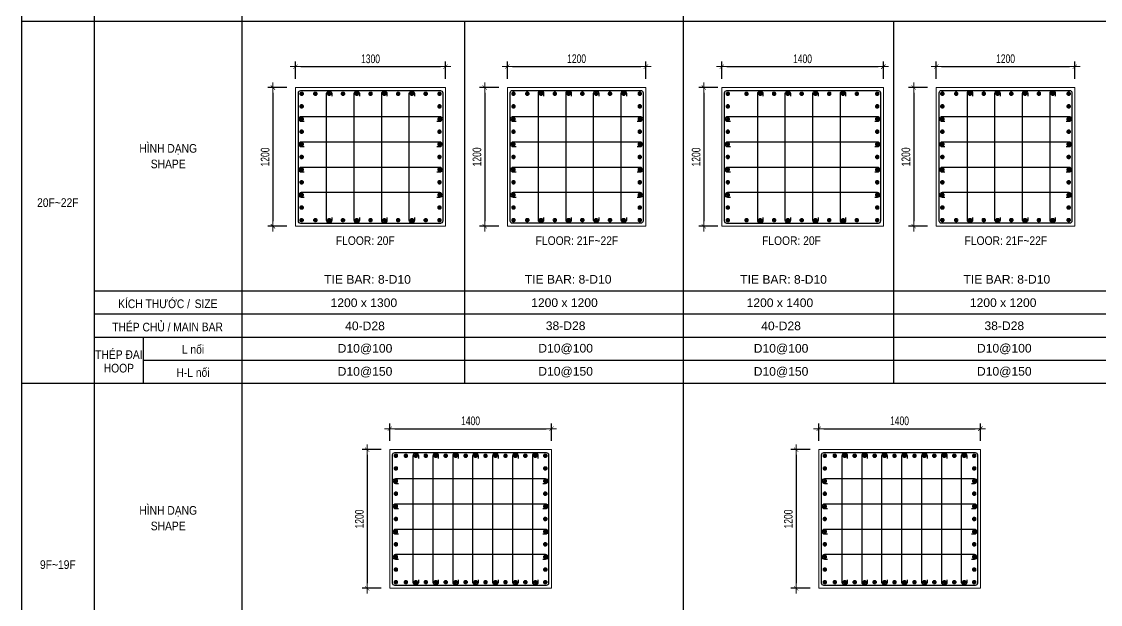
# Model space of a CAD drawing. Header units: millimetres. Extents: x 415878 to 795945, y 85573 to 378758.
# Drawn here: x 561805 to 571148, y 101239 to 106282 of the extents above; entities that cross this region are included whole.
import ezdxf
from ezdxf.enums import TextEntityAlignment as Align

# ---------------------------------------------------------------- set-up
doc = ezdxf.new("R2010")
doc.units = ezdxf.units.MM
doc.layers.get('Defpoints').update_dxf_attribs({"color": 151, "lineweight": 9})
for name, color, linetype in [('2', 2, 'Continuous'), ('A-ANNO-LEAD', 4, 'Continuous'), ('TIT1', 3, 'Continuous')]:
    doc.layers.add(name, color=color, linetype=linetype)
for name, color, linetype, lineweight in [('NDC_S_CONTINUOUS', 3, 'Continuous', 20), ('NDC_S_DIM', 1, 'Continuous', 15), ('NDC_S_REBAR', 4, 'Continuous', 35), ('NDC_S_VN TEXT', 7, 'Continuous', 20)]:
    doc.layers.add(name, color=color, linetype=linetype, lineweight=lineweight)
doc.styles.add('NDC_ARIAL', font='arial.ttf', dxfattribs={"width": 0.85})
doc.styles.add('NDC_DIM', font='', dxfattribs={"width": 0.75})
doc.styles.get('NDC_DIM').set_extended_font_data('Dotum')
doc.dimstyles.new('NDC_dim_30', dxfattribs={"dimscale": 30, "dimtxt": 2.5, "dimasz": 1.5, "dimexe": 1.5, "dimexo": 2.5, "dimgap": 1, "dimtad": 1, "dimdec": 0, "dimzin": 0, "dimdsep": 46, "dimtxsty": 'NDC_DIM', "dimblk": 'DIMMARK', "dimcen": 0.09, "dimdle": 1.2, "dimclrd": 1, "dimclre": 1, "dimclrt": 3, "dimadec": 0, "dimazin": 0, "dimtfac": 1, "dimtdec": 0, "dimtix": 1, "dimtofl": 0, "dimtmove": 0, "dimatfit": 3, "dimfxl": 8, "dimfxlon": 1, "dimtolj": 1, "dimtzin": 0, "dimarcsym": 0})

# ---------------------------------------------------------------- blocks, each defined once
blk = doc.blocks.new('DIMMARK')
at = {"layer": 'NDC_S_DIM', "color": 1}
blk.add_line((-1.5, 0), (1, 0), dxfattribs=at)
at = {"layer": 'NDC_S_DIM', "color": 2, "const_width": 0.1}
blk.add_lwpolyline([(-0.42, -0.42), (0.42, 0.42)], dxfattribs=at)
blk = doc.blocks.new('*D1016')
at = {"layer": 'Defpoints', "color": 0, "ltscale": 40, "transparency": 16777216}
for p in [(565477, 105892.2), (564177, 105710.7), (565477, 105710.7)]:
    blk.add_point(p, dxfattribs=at)
at = {"layer": 'NDC_S_DIM', "color": 1, "lineweight": -2, "ltscale": 40, "transparency": 16777216}
for p, q in [((564177, 105785.7), (564177, 105937.2)), ((564222, 105892.2), (565432, 105892.2)), ((565477, 105785.7), (565477, 105937.2))]:
    blk.add_line(p, q, dxfattribs=at)
at = {"layer": 'NDC_S_DIM', "color": 1, "lineweight": -2, "ltscale": 40, "transparency": 16777216, "xscale": 45, "yscale": 45, "zscale": 45, "rotation": 180}
blk.add_blockref('DIMMARK', (564177, 105892.2), dxfattribs=at)
at = {"layer": 'NDC_S_DIM', "color": 1, "lineweight": -2, "ltscale": 40, "transparency": 16777216, "xscale": 45, "yscale": 45, "zscale": 45}
blk.add_blockref('DIMMARK', (565477, 105892.2), dxfattribs=at)
at = {"layer": 'NDC_S_DIM', "color": 3, "ltscale": 40, "transparency": 16777216, "insert": (564827, 105959.8), "char_height": 75, "attachment_point": 5, "style": 'NDC_DIM'}
blk.add_mtext('\\A1;1300', dxfattribs=at)
blk = doc.blocks.new('*D1017')
at = {"layer": 'Defpoints', "color": 0, "ltscale": 40, "transparency": 16777216}
for p in [(564177, 105710.7), (563981.7, 104510.7), (564177, 104510.7)]:
    blk.add_point(p, dxfattribs=at)
at = {"layer": 'NDC_S_DIM', "color": 1, "lineweight": -2, "ltscale": 40, "transparency": 16777216}
for p, q in [((564102, 105710.7), (563936.7, 105710.7)), ((563981.7, 105665.7), (563981.7, 104555.7)), ((564102, 104510.7), (563936.7, 104510.7))]:
    blk.add_line(p, q, dxfattribs=at)
at = {"layer": 'NDC_S_DIM', "color": 1, "lineweight": -2, "ltscale": 40, "transparency": 16777216, "xscale": 45, "yscale": 45, "zscale": 45}
for p, rotation in [((563981.7, 105710.7), 90), ((563981.7, 104510.7), 270)]:
    blk.add_blockref('DIMMARK', p, dxfattribs=dict(at, rotation=rotation))
at = {"layer": 'NDC_S_DIM', "color": 3, "ltscale": 40, "transparency": 16777216, "insert": (563914.1, 105110.7), "char_height": 75, "attachment_point": 5, "rotation": 90, "style": 'NDC_DIM'}
blk.add_mtext('\\A1;1200', dxfattribs=at)
blk = doc.blocks.new('kata_block_THEP')
at = {"layer": 'NDC_S_REBAR', "color": 0}
for p, q in [((-0.5, 0), (0.5, 0)), ((-0.35, 0.35), (0.35, -0.35)), ((0.35, 0.35), (-0.35, -0.35)), ((0, 0.5), (0, -0.5))]:
    blk.add_line(p, q, dxfattribs=at)
at = {"layer": 'NDC_S_REBAR', "color": 0, "const_width": 0.0833}
blk.add_lwpolyline([(-0.5, 0, 1), (0.5, 0, 1), (-0.5, 0, 1)], format="xyb", dxfattribs=at)
blk = doc.blocks.new('*D1022')
at = {"layer": 'Defpoints', "color": 0, "ltscale": 40, "transparency": 16777216}
for p in [(567211.8, 105893.1), (566011.8, 105711.5), (567211.8, 105711.5)]:
    blk.add_point(p, dxfattribs=at)
at = {"layer": 'NDC_S_DIM', "color": 1, "lineweight": -2, "ltscale": 40, "transparency": 16777216}
for p, q in [((566011.8, 105786.5), (566011.8, 105938.1)), ((566056.8, 105893.1), (567166.8, 105893.1)), ((567211.8, 105786.5), (567211.8, 105938.1))]:
    blk.add_line(p, q, dxfattribs=at)
at = {"layer": 'NDC_S_DIM', "color": 1, "lineweight": -2, "ltscale": 40, "transparency": 16777216, "xscale": 45, "yscale": 45, "zscale": 45, "rotation": 180}
blk.add_blockref('DIMMARK', (566011.8, 105893.1), dxfattribs=at)
at = {"layer": 'NDC_S_DIM', "color": 1, "lineweight": -2, "ltscale": 40, "transparency": 16777216, "xscale": 45, "yscale": 45, "zscale": 45}
blk.add_blockref('DIMMARK', (567211.8, 105893.1), dxfattribs=at)
at = {"layer": 'NDC_S_DIM', "color": 3, "ltscale": 40, "transparency": 16777216, "insert": (566611.8, 105960.7), "char_height": 75, "attachment_point": 5, "style": 'NDC_DIM'}
blk.add_mtext('\\A1;1200', dxfattribs=at)
blk = doc.blocks.new('*D1023')
at = {"layer": 'Defpoints', "color": 0, "ltscale": 40, "transparency": 16777216}
for p in [(566011.8, 105711.5), (565816.5, 104511.5), (566011.8, 104511.5)]:
    blk.add_point(p, dxfattribs=at)
at = {"layer": 'NDC_S_DIM', "color": 1, "lineweight": -2, "ltscale": 40, "transparency": 16777216}
for p, q in [((565936.8, 105711.5), (565771.5, 105711.5)), ((565816.5, 105666.5), (565816.5, 104556.5)), ((565936.8, 104511.5), (565771.5, 104511.5))]:
    blk.add_line(p, q, dxfattribs=at)
at = {"layer": 'NDC_S_DIM', "color": 1, "lineweight": -2, "ltscale": 40, "transparency": 16777216, "xscale": 45, "yscale": 45, "zscale": 45}
for p, rotation in [((565816.5, 105711.5), 90), ((565816.5, 104511.5), 270)]:
    blk.add_blockref('DIMMARK', p, dxfattribs=dict(at, rotation=rotation))
at = {"layer": 'NDC_S_DIM', "color": 3, "ltscale": 40, "transparency": 16777216, "insert": (565748.9, 105111.5), "char_height": 75, "attachment_point": 5, "rotation": 90, "style": 'NDC_DIM'}
blk.add_mtext('\\A1;1200', dxfattribs=at)
blk = doc.blocks.new('*D1026')
at = {"layer": 'Defpoints', "color": 0, "ltscale": 40, "transparency": 16777216}
for p in [(566393.4, 102759.5), (564993.4, 102578), (566393.4, 102578)]:
    blk.add_point(p, dxfattribs=at)
at = {"layer": 'NDC_S_DIM', "color": 1, "lineweight": -2, "ltscale": 40, "transparency": 16777216}
for p, q in [((564993.4, 102653), (564993.4, 102804.5)), ((566393.4, 102653), (566393.4, 102804.5)), ((565038.4, 102759.5), (566348.4, 102759.5))]:
    blk.add_line(p, q, dxfattribs=at)
at = {"layer": 'NDC_S_DIM', "color": 1, "lineweight": -2, "ltscale": 40, "transparency": 16777216, "xscale": 45, "yscale": 45, "zscale": 45, "rotation": 180}
blk.add_blockref('DIMMARK', (564993.4, 102759.5), dxfattribs=at)
at = {"layer": 'NDC_S_DIM', "color": 1, "lineweight": -2, "ltscale": 40, "transparency": 16777216, "xscale": 45, "yscale": 45, "zscale": 45}
blk.add_blockref('DIMMARK', (566393.4, 102759.5), dxfattribs=at)
at = {"layer": 'NDC_S_DIM', "color": 3, "ltscale": 40, "transparency": 16777216, "insert": (565693.4, 102827.1), "char_height": 75, "attachment_point": 5, "style": 'NDC_DIM'}
blk.add_mtext('\\A1;1400', dxfattribs=at)
blk = doc.blocks.new('*D1027')
at = {"layer": 'Defpoints', "color": 0, "ltscale": 40, "transparency": 16777216}
for p in [(564993.4, 102578), (564798.1, 101378), (564993.4, 101378)]:
    blk.add_point(p, dxfattribs=at)
at = {"layer": 'NDC_S_DIM', "color": 1, "lineweight": -2, "ltscale": 40, "transparency": 16777216}
for p, q in [((564918.4, 102578), (564753.1, 102578)), ((564798.1, 102533), (564798.1, 101423)), ((564918.4, 101378), (564753.1, 101378))]:
    blk.add_line(p, q, dxfattribs=at)
at = {"layer": 'NDC_S_DIM', "color": 1, "lineweight": -2, "ltscale": 40, "transparency": 16777216, "xscale": 45, "yscale": 45, "zscale": 45}
for p, rotation in [((564798.1, 102578), 90), ((564798.1, 101378), 270)]:
    blk.add_blockref('DIMMARK', p, dxfattribs=dict(at, rotation=rotation))
at = {"layer": 'NDC_S_DIM', "color": 3, "ltscale": 40, "transparency": 16777216, "insert": (564730.5, 101978), "char_height": 75, "attachment_point": 5, "rotation": 90, "style": 'NDC_DIM'}
blk.add_mtext('\\A1;1200', dxfattribs=at)
blk = doc.blocks.new('*D1030')
at = {"layer": 'Defpoints', "color": 0, "ltscale": 40, "transparency": 16777216}
for p in [(569268.3, 105892.2), (567868.3, 105710.7), (569268.3, 105710.7)]:
    blk.add_point(p, dxfattribs=at)
at = {"layer": 'NDC_S_DIM', "color": 1, "lineweight": -2, "ltscale": 40, "transparency": 16777216}
for p, q in [((567868.3, 105785.7), (567868.3, 105937.2)), ((567913.3, 105892.2), (569223.3, 105892.2)), ((569268.3, 105785.7), (569268.3, 105937.2))]:
    blk.add_line(p, q, dxfattribs=at)
at = {"layer": 'NDC_S_DIM', "color": 1, "lineweight": -2, "ltscale": 40, "transparency": 16777216, "xscale": 45, "yscale": 45, "zscale": 45, "rotation": 180}
blk.add_blockref('DIMMARK', (567868.3, 105892.2), dxfattribs=at)
at = {"layer": 'NDC_S_DIM', "color": 1, "lineweight": -2, "ltscale": 40, "transparency": 16777216, "xscale": 45, "yscale": 45, "zscale": 45}
blk.add_blockref('DIMMARK', (569268.3, 105892.2), dxfattribs=at)
at = {"layer": 'NDC_S_DIM', "color": 3, "ltscale": 40, "transparency": 16777216, "insert": (568568.3, 105959.8), "char_height": 75, "attachment_point": 5, "style": 'NDC_DIM'}
blk.add_mtext('\\A1;1400', dxfattribs=at)
blk = doc.blocks.new('*D1031')
at = {"layer": 'Defpoints', "color": 0, "ltscale": 40, "transparency": 16777216}
for p in [(567909.8, 105710.7), (567714.4, 104510.7), (567909.8, 104510.7)]:
    blk.add_point(p, dxfattribs=at)
at = {"layer": 'NDC_S_DIM', "color": 1, "lineweight": -2, "ltscale": 40, "transparency": 16777216}
for p, q in [((567834.8, 105710.7), (567669.4, 105710.7)), ((567714.4, 105665.7), (567714.4, 104555.7)), ((567834.8, 104510.7), (567669.4, 104510.7))]:
    blk.add_line(p, q, dxfattribs=at)
at = {"layer": 'NDC_S_DIM', "color": 1, "lineweight": -2, "ltscale": 40, "transparency": 16777216, "xscale": 45, "yscale": 45, "zscale": 45}
for p, rotation in [((567714.4, 105710.7), 90), ((567714.4, 104510.7), 270)]:
    blk.add_blockref('DIMMARK', p, dxfattribs=dict(at, rotation=rotation))
at = {"layer": 'NDC_S_DIM', "color": 3, "ltscale": 40, "transparency": 16777216, "insert": (567646.9, 105110.7), "char_height": 75, "attachment_point": 5, "rotation": 90, "style": 'NDC_DIM'}
blk.add_mtext('\\A1;1200', dxfattribs=at)
blk = doc.blocks.new('*D1028')
at = {"layer": 'Defpoints', "color": 0, "ltscale": 40, "transparency": 16777216}
for p in [(570926.7, 105893.1), (569726.7, 105711.5), (570926.7, 105711.5)]:
    blk.add_point(p, dxfattribs=at)
at = {"layer": 'NDC_S_DIM', "color": 1, "lineweight": -2, "ltscale": 40, "transparency": 16777216}
for p, q in [((569726.7, 105786.5), (569726.7, 105938.1)), ((569771.7, 105893.1), (570881.7, 105893.1)), ((570926.7, 105786.5), (570926.7, 105938.1))]:
    blk.add_line(p, q, dxfattribs=at)
at = {"layer": 'NDC_S_DIM', "color": 1, "lineweight": -2, "ltscale": 40, "transparency": 16777216, "xscale": 45, "yscale": 45, "zscale": 45, "rotation": 180}
blk.add_blockref('DIMMARK', (569726.7, 105893.1), dxfattribs=at)
at = {"layer": 'NDC_S_DIM', "color": 1, "lineweight": -2, "ltscale": 40, "transparency": 16777216, "xscale": 45, "yscale": 45, "zscale": 45}
blk.add_blockref('DIMMARK', (570926.7, 105893.1), dxfattribs=at)
at = {"layer": 'NDC_S_DIM', "color": 3, "ltscale": 40, "transparency": 16777216, "insert": (570326.7, 105960.7), "char_height": 75, "attachment_point": 5, "style": 'NDC_DIM'}
blk.add_mtext('\\A1;1200', dxfattribs=at)
blk = doc.blocks.new('*D1029')
at = {"layer": 'Defpoints', "color": 0, "ltscale": 40, "transparency": 16777216}
for p in [(569726.7, 105711.5), (569531.3, 104511.5), (569726.7, 104511.5)]:
    blk.add_point(p, dxfattribs=at)
at = {"layer": 'NDC_S_DIM', "color": 1, "lineweight": -2, "ltscale": 40, "transparency": 16777216}
for p, q in [((569651.7, 105711.5), (569486.3, 105711.5)), ((569531.3, 105666.5), (569531.3, 104556.5)), ((569651.7, 104511.5), (569486.3, 104511.5))]:
    blk.add_line(p, q, dxfattribs=at)
at = {"layer": 'NDC_S_DIM', "color": 1, "lineweight": -2, "ltscale": 40, "transparency": 16777216, "xscale": 45, "yscale": 45, "zscale": 45}
for p, rotation in [((569531.3, 105711.5), 90), ((569531.3, 104511.5), 270)]:
    blk.add_blockref('DIMMARK', p, dxfattribs=dict(at, rotation=rotation))
at = {"layer": 'NDC_S_DIM', "color": 3, "ltscale": 40, "transparency": 16777216, "insert": (569463.7, 105111.5), "char_height": 75, "attachment_point": 5, "rotation": 90, "style": 'NDC_DIM'}
blk.add_mtext('\\A1;1200', dxfattribs=at)
blk = doc.blocks.new('*D1038')
at = {"layer": 'Defpoints', "color": 0, "ltscale": 40, "transparency": 16777216}
for p in [(570108.3, 102759.5), (568708.3, 102578), (570108.3, 102578)]:
    blk.add_point(p, dxfattribs=at)
at = {"layer": 'NDC_S_DIM', "color": 1, "lineweight": -2, "ltscale": 40, "transparency": 16777216}
for p, q in [((568708.3, 102653), (568708.3, 102804.5)), ((570108.3, 102653), (570108.3, 102804.5)), ((568753.3, 102759.5), (570063.3, 102759.5))]:
    blk.add_line(p, q, dxfattribs=at)
at = {"layer": 'NDC_S_DIM', "color": 1, "lineweight": -2, "ltscale": 40, "transparency": 16777216, "xscale": 45, "yscale": 45, "zscale": 45, "rotation": 180}
blk.add_blockref('DIMMARK', (568708.3, 102759.5), dxfattribs=at)
at = {"layer": 'NDC_S_DIM', "color": 1, "lineweight": -2, "ltscale": 40, "transparency": 16777216, "xscale": 45, "yscale": 45, "zscale": 45}
blk.add_blockref('DIMMARK', (570108.3, 102759.5), dxfattribs=at)
at = {"layer": 'NDC_S_DIM', "color": 3, "ltscale": 40, "transparency": 16777216, "insert": (569408.3, 102827.1), "char_height": 75, "attachment_point": 5, "style": 'NDC_DIM'}
blk.add_mtext('\\A1;1400', dxfattribs=at)
blk = doc.blocks.new('*D1039')
at = {"layer": 'Defpoints', "color": 0, "ltscale": 40, "transparency": 16777216}
for p in [(568708.3, 102578), (568512.9, 101378), (568708.3, 101378)]:
    blk.add_point(p, dxfattribs=at)
at = {"layer": 'NDC_S_DIM', "color": 1, "lineweight": -2, "ltscale": 40, "transparency": 16777216}
for p, q in [((568633.3, 102578), (568467.9, 102578)), ((568512.9, 102533), (568512.9, 101423)), ((568633.3, 101378), (568467.9, 101378))]:
    blk.add_line(p, q, dxfattribs=at)
at = {"layer": 'NDC_S_DIM', "color": 1, "lineweight": -2, "ltscale": 40, "transparency": 16777216, "xscale": 45, "yscale": 45, "zscale": 45}
for p, rotation in [((568512.9, 102578), 90), ((568512.9, 101378), 270)]:
    blk.add_blockref('DIMMARK', p, dxfattribs=dict(at, rotation=rotation))
at = {"layer": 'NDC_S_DIM', "color": 3, "ltscale": 40, "transparency": 16777216, "insert": (568445.4, 101978), "char_height": 75, "attachment_point": 5, "rotation": 90, "style": 'NDC_DIM'}
blk.add_mtext('\\A1;1200', dxfattribs=at)

msp = doc.modelspace()

# ---------------------------------------------------------------- linework, layer by layer
at = {"layer": '2', "lineweight": -2, "ltscale": 1000}
for points in [[(565452, 105665.7), (565452, 104555.7, -0.414214), (565432, 104535.7), (564222, 104535.7, -0.414214), (564202, 104555.7), (564202, 105665.7, -0.414214), (564222, 105685.7), (565432, 105685.7, -0.414214)], [(567186.8, 105666.5), (567186.8, 104556.5, -0.414214), (567166.8, 104536.5), (566056.8, 104536.5, -0.414214), (566036.8, 104556.5), (566036.8, 105666.5, -0.414214), (566056.8, 105686.5), (567166.8, 105686.5, -0.414214)], [(569243.3, 105665.7), (569243.3, 104555.7, -0.414214), (569223.3, 104535.7), (567913.3, 104535.7, -0.414214), (567893.3, 104555.7), (567893.3, 105665.7, -0.414214), (567913.3, 105685.7), (569223.3, 105685.7, -0.414214)], [(570901.7, 105666.5), (570901.7, 104556.5, -0.414214), (570881.7, 104536.5), (569771.7, 104536.5, -0.414214), (569751.7, 104556.5), (569751.7, 105666.5, -0.414214), (569771.7, 105686.5), (570881.7, 105686.5, -0.414214)], [(566368.4, 102533), (566368.4, 101423, -0.414214), (566348.4, 101403), (565038.4, 101403, -0.414214), (565018.4, 101423), (565018.4, 102533, -0.414214), (565038.4, 102553), (566348.4, 102553, -0.414214)], [(570083.3, 102533), (570083.3, 101423, -0.414214), (570063.3, 101403), (568753.3, 101403, -0.414214), (568733.3, 101423), (568733.3, 102533, -0.414214), (568753.3, 102553), (570063.3, 102553, -0.414214)]]:
    msp.add_lwpolyline(points, format="xyb", close=True, dxfattribs=at)
at = {"layer": '2'}
for points in [[(564491.4, 104585.8), (564491.4, 104563.7, -1), (564446.3, 104563.7), (564446.3, 105659.1, -1), (564491.4, 105659.1), (564491.4, 105637)], [(564730.2, 104585.8), (564730.2, 104563.7, -1), (564685.1, 104563.7), (564685.1, 105659.1, -1), (564730.2, 105659.1), (564730.2, 105637)], [(564969, 104585.8), (564969, 104563.7, -1), (564923.9, 104563.7), (564923.9, 105659.1, -1), (564969, 105659.1), (564969, 105637)], [(565207.8, 104585.8), (565207.8, 104563.7, -1), (565162.7, 104563.7), (565162.7, 105659.1, -1), (565207.8, 105659.1), (565207.8, 105637)], [(566326.1, 104586.7), (566326.1, 104564.5, -1), (566281.1, 104564.5), (566281.1, 105660, -1), (566326.1, 105660), (566326.1, 105637.9)], [(566564.9, 104586.7), (566564.9, 104564.5, -1), (566519.9, 104564.5), (566519.9, 105660, -1), (566564.9, 105660), (566564.9, 105637.9)], [(566803.7, 104586.7), (566803.7, 104564.5, -1), (566758.7, 104564.5), (566758.7, 105660, -1), (566803.7, 105660), (566803.7, 105637.9)], [(567042.5, 104586.7), (567042.5, 104564.5, -1), (566997.5, 104564.5), (566997.5, 105660, -1), (567042.5, 105660), (567042.5, 105637.9)], [(568225.2, 104585.8), (568225.2, 104563.7, -1), (568180.2, 104563.7), (568180.2, 105659.1, -1), (568225.2, 105659.1), (568225.2, 105637)], [(568464, 104585.8), (568464, 104563.7, -1), (568419, 104563.7), (568419, 105659.1, -1), (568464, 105659.1), (568464, 105637)], [(568702.8, 104585.8), (568702.8, 104563.7, -1), (568657.8, 104563.7), (568657.8, 105659.1, -1), (568702.8, 105659.1), (568702.8, 105637)], [(568941.6, 104585.8), (568941.6, 104563.7, -1), (568896.6, 104563.7), (568896.6, 105659.1, -1), (568941.6, 105659.1), (568941.6, 105637)], [(570041, 104586.7), (570041, 104564.5, -1), (569995.9, 104564.5), (569995.9, 105660, -1), (570041, 105660), (570041, 105637.9)], [(570279.8, 104586.7), (570279.8, 104564.5, -1), (570234.7, 104564.5), (570234.7, 105660, -1), (570279.8, 105660), (570279.8, 105637.9)], [(570518.6, 104586.7), (570518.6, 104564.5, -1), (570473.5, 104564.5), (570473.5, 105660, -1), (570518.6, 105660), (570518.6, 105637.9)], [(570757.4, 104586.7), (570757.4, 104564.5, -1), (570712.3, 104564.5), (570712.3, 105660, -1), (570757.4, 105660), (570757.4, 105637.9)], [(564252.2, 105416.3), (564230, 105416.3, -1), (564230, 105461.4), (565424, 105461.4, -1), (565424, 105416.3), (565401.9, 105416.3)], [(566087, 105416.3), (566064.8, 105416.3, -1), (566064.8, 105461.4), (567158.8, 105461.4, -1), (567158.8, 105416.3), (567136.7, 105416.3)], [(567943.4, 105416.3), (567921.3, 105416.3, -1), (567921.3, 105461.4), (569215.3, 105461.4, -1), (569215.3, 105416.3), (569193.1, 105416.3)], [(569801.8, 105416.3), (569779.7, 105416.3, -1), (569779.7, 105461.4), (570873.7, 105461.4, -1), (570873.7, 105416.3), (570851.5, 105416.3)], [(564252.2, 105197.5), (564230, 105197.5, -1), (564230, 105242.6), (565424, 105242.6, -1), (565424, 105197.5), (565401.9, 105197.5)], [(566087, 105197.5), (566064.8, 105197.5, -1), (566064.8, 105242.6), (567158.8, 105242.6, -1), (567158.8, 105197.5), (567136.7, 105197.5)], [(567943.4, 105197.5), (567921.3, 105197.5, -1), (567921.3, 105242.6), (569215.3, 105242.6, -1), (569215.3, 105197.5), (569193.1, 105197.5)], [(569801.8, 105197.5), (569779.7, 105197.5, -1), (569779.7, 105242.6), (570873.7, 105242.6, -1), (570873.7, 105197.5), (570851.5, 105197.5)], [(564252.2, 104978.7), (564230, 104978.7, -1), (564230, 105023.8), (565424, 105023.8, -1), (565424, 104978.7), (565401.9, 104978.7)], [(566087, 104978.7), (566064.8, 104978.7, -1), (566064.8, 105023.8), (567158.8, 105023.8, -1), (567158.8, 104978.7), (567136.7, 104978.7)], [(567943.4, 104978.7), (567921.3, 104978.7, -1), (567921.3, 105023.8), (569215.3, 105023.8, -1), (569215.3, 104978.7), (569193.1, 104978.7)], [(569801.8, 104978.7), (569779.7, 104978.7, -1), (569779.7, 105023.8), (570873.7, 105023.8, -1), (570873.7, 104978.7), (570851.5, 104978.7)], [(564252.2, 104759.9), (564230, 104759.9, -1), (564230, 104805), (565424, 104805, -1), (565424, 104759.9), (565401.9, 104759.9)], [(566087, 104759.9), (566064.8, 104759.9, -1), (566064.8, 104805), (567158.8, 104805, -1), (567158.8, 104759.9), (567136.7, 104759.9)], [(567943.4, 104759.9), (567921.3, 104759.9, -1), (567921.3, 104805), (569215.3, 104805, -1), (569215.3, 104759.9), (569193.1, 104759.9)], [(569801.8, 104759.9), (569779.7, 104759.9, -1), (569779.7, 104805), (570873.7, 104805, -1), (570873.7, 104759.9), (570851.5, 104759.9)], [(565241.5, 101451.6), (565241.5, 101429.5, -1), (565196.5, 101429.5), (565196.5, 102525, -1), (565241.5, 102525), (565241.5, 102502.8)], [(565414, 101451.6), (565414, 101429.5, -1), (565369, 101429.5), (565369, 102525, -1), (565414, 102525), (565414, 102502.8)], [(565586.5, 101451.6), (565586.5, 101429.5, -1), (565541.5, 101429.5), (565541.5, 102525, -1), (565586.5, 102525), (565586.5, 102502.8)], [(565759.1, 101451.6), (565759.1, 101429.5, -1), (565714.1, 101429.5), (565714.1, 102525, -1), (565759.1, 102525), (565759.1, 102502.8)], [(565931.6, 101451.6), (565931.6, 101429.5, -1), (565886.6, 101429.5), (565886.6, 102525, -1), (565931.6, 102525), (565931.6, 102502.8)], [(566104.1, 101451.6), (566104.1, 101429.5, -1), (566059.1, 101429.5), (566059.1, 102525, -1), (566104.1, 102525), (566104.1, 102502.8)], [(566276.7, 101451.6), (566276.7, 101429.5, -1), (566231.7, 101429.5), (566231.7, 102525, -1), (566276.7, 102525), (566276.7, 102502.8)], [(568956.3, 101451.6), (568956.3, 101429.5, -1), (568911.3, 101429.5), (568911.3, 102525, -1), (568956.3, 102525), (568956.3, 102502.8)], [(569128.8, 101451.6), (569128.8, 101429.5, -1), (569083.8, 101429.5), (569083.8, 102525, -1), (569128.8, 102525), (569128.8, 102502.8)], [(569301.4, 101451.6), (569301.4, 101429.5, -1), (569256.4, 101429.5), (569256.4, 102525, -1), (569301.4, 102525), (569301.4, 102502.8)], [(569473.9, 101451.6), (569473.9, 101429.5, -1), (569428.9, 101429.5), (569428.9, 102525, -1), (569473.9, 102525), (569473.9, 102502.8)], [(569646.4, 101451.6), (569646.4, 101429.5, -1), (569601.4, 101429.5), (569601.4, 102525, -1), (569646.4, 102525), (569646.4, 102502.8)], [(569819, 101451.6), (569819, 101429.5, -1), (569774, 101429.5), (569774, 102525, -1), (569819, 102525), (569819, 102502.8)], [(569991.5, 101451.6), (569991.5, 101429.5, -1), (569946.5, 101429.5), (569946.5, 102525, -1), (569991.5, 102525), (569991.5, 102502.8)], [(565068.6, 102283.6), (565046.4, 102283.6, -1), (565046.4, 102328.7), (566340.4, 102328.7, -1), (566340.4, 102283.6), (566318.3, 102283.6)], [(568783.4, 102283.6), (568761.3, 102283.6, -1), (568761.3, 102328.7), (570055.3, 102328.7, -1), (570055.3, 102283.6), (570033.1, 102283.6)], [(565068.6, 102064.8), (565046.4, 102064.8, -1), (565046.4, 102109.9), (566340.4, 102109.9, -1), (566340.4, 102064.8), (566318.3, 102064.8)], [(568783.4, 102064.8), (568761.3, 102064.8, -1), (568761.3, 102109.9), (570055.3, 102109.9, -1), (570055.3, 102064.8), (570033.1, 102064.8)], [(565068.6, 101846), (565046.4, 101846, -1), (565046.4, 101891.1), (566340.4, 101891.1, -1), (566340.4, 101846), (566318.3, 101846)], [(568783.4, 101846), (568761.3, 101846, -1), (568761.3, 101891.1), (570055.3, 101891.1, -1), (570055.3, 101846), (570033.1, 101846)], [(565068.6, 101627.2), (565046.4, 101627.2, -1), (565046.4, 101672.3), (566340.4, 101672.3, -1), (566340.4, 101627.2), (566318.3, 101627.2)], [(568783.4, 101627.2), (568761.3, 101627.2, -1), (568761.3, 101672.3), (570055.3, 101672.3, -1), (570055.3, 101627.2), (570033.1, 101627.2)]]:
    msp.add_lwpolyline(points, format="xyb", dxfattribs=at)
at = {"layer": 'A-ANNO-LEAD'}
msp.add_lwpolyline([(561804.6, 96887.6), (576694, 96874.5), (576694, 113494.5), (561804.6, 113507.6)], close=True, dxfattribs=at)
at = {"layer": 'NDC_S_CONTINUOUS', "ltscale": 70}
for points in [[(565477, 105710.7), (565477, 104510.7), (564177, 104510.7), (564177, 105710.7), (565477, 105710.7)], [(567211.8, 105711.5), (567211.8, 104511.5), (566011.8, 104511.5), (566011.8, 105711.5), (567211.8, 105711.5)], [(569268.3, 105710.7), (569268.3, 104510.7), (567868.3, 104510.7), (567868.3, 105710.7), (569268.3, 105710.7)], [(570926.7, 105711.5), (570926.7, 104511.5), (569726.7, 104511.5), (569726.7, 105711.5), (570926.7, 105711.5)], [(566393.4, 102578), (566393.4, 101378), (564993.4, 101378), (564993.4, 102578), (566393.4, 102578)], [(570108.3, 102578), (570108.3, 101378), (568708.3, 101378), (568708.3, 102578), (570108.3, 102578)]]:
    msp.add_lwpolyline(points, dxfattribs=at)
at = {"layer": 'TIT1'}
for p, q in [((562432.5, 112787.6), (562432.5, 96887.6)), ((563716.4, 96887.6), (563716.4, 112787.6)), ((567535.1, 112787.6), (567535.1, 96887.6)), ((576694, 106282.2), (561804.6, 106282.2)), ((576694, 103149.5), (561804.6, 103149.5))]:
    msp.add_line(p, q, dxfattribs=at)
at = {"layer": 'TIT1', "color": 8}
for p, q in [((565640.2, 106282.2), (565640.2, 103149.5)), ((569355, 106282.2), (569355, 103149.5)), ((576694, 103949.5), (562432.5, 103949.5)), ((576694, 103749.5), (562432.5, 103749.5)), ((576694, 103549.5), (562432.5, 103549.5)), ((562861.7, 103149.5), (562861.7, 103549.5)), ((576694, 103349.5), (562861.7, 103349.5))]:
    msp.add_line(p, q, dxfattribs=at)

# ---------------------------------------------------------------- block references
at = {"layer": '2', "yscale": 36, "zscale": 36}
for p, xscale, rotation in [((564230, 105657.7), -36, 90), ((564349.4, 105657.7), -36, 90), ((564468.8, 105657.7), -36, 90), ((564588.2, 105657.7), -36, 90), ((564707.6, 105657.7), -36, 90), ((564827, 105657.7), -36, 90), ((564946.4, 105657.7), -36, 90), ((565065.8, 105657.7), -36, 90), ((565185.2, 105657.7), -36, 90), ((565304.6, 105657.7), -36, 90), ((565424, 105657.7), 36, 270), ((566064.8, 105658.5), -36, 90), ((566184.2, 105658.5), -36, 90), ((566303.6, 105658.5), -36, 90), ((566423, 105658.5), -36, 90), ((566542.4, 105658.5), -36, 90), ((566661.8, 105658.5), -36, 90), ((566781.2, 105658.5), -36, 90), ((566900.6, 105658.5), -36, 90), ((567020, 105658.5), -36, 90), ((567158.8, 105658.5), 36, 270), ((567921.3, 105657.7), -36, 90), ((568083.3, 105657.7), -36, 90), ((568202.7, 105657.7), -36, 90), ((568322.1, 105657.7), -36, 90), ((568441.5, 105657.7), -36, 90), ((568560.9, 105657.7), -36, 90), ((568680.3, 105657.7), -36, 90), ((568799.7, 105657.7), -36, 90), ((568919.1, 105657.7), -36, 90), ((569038.5, 105657.7), -36, 90), ((569215.3, 105657.7), 36, 270), ((569779.7, 105658.5), -36, 90), ((569899.1, 105658.5), -36, 90), ((570018.5, 105658.5), -36, 90), ((570137.9, 105658.5), -36, 90), ((570257.3, 105658.5), -36, 90), ((570376.7, 105658.5), -36, 90), ((570496.1, 105658.5), -36, 90), ((570615.5, 105658.5), -36, 90), ((570734.9, 105658.5), -36, 90), ((570873.7, 105658.5), 36, 270), ((564230, 105548.3), -36, 90), ((565424, 105548.3), 36, 270), ((566064.8, 105548.3), -36, 90), ((567158.8, 105548.3), 36, 270), ((567921.3, 105548.3), -36, 90), ((569215.3, 105548.3), 36, 270), ((569779.7, 105548.3), -36, 90), ((570873.7, 105548.3), 36, 270), ((564230, 105438.9), -36, 90), ((565424, 105438.9), 36, 270), ((566064.8, 105438.9), -36, 90), ((567158.8, 105438.9), 36, 270), ((567921.3, 105438.9), -36, 90), ((569215.3, 105438.9), 36, 270), ((569779.7, 105438.9), -36, 90), ((570873.7, 105438.9), 36, 270), ((564230, 105329.5), -36, 90), ((565424, 105329.5), 36, 270), ((566064.8, 105329.5), -36, 90), ((567158.8, 105329.5), 36, 270), ((567921.3, 105329.5), -36, 90), ((569215.3, 105329.5), 36, 270), ((569779.7, 105329.5), -36, 90), ((570873.7, 105329.5), 36, 270), ((564230, 105220.1), -36, 90), ((565424, 105220.1), 36, 270), ((566064.8, 105220.1), -36, 90), ((567158.8, 105220.1), 36, 270), ((567921.3, 105220.1), -36, 90), ((569215.3, 105220.1), 36, 270), ((569779.7, 105220.1), -36, 90), ((570873.7, 105220.1), 36, 270), ((564230, 105110.7), -36, 90), ((565424, 105110.7), 36, 270), ((566064.8, 105110.7), -36, 90), ((567158.8, 105110.7), 36, 270), ((567921.3, 105110.7), -36, 90), ((569215.3, 105110.7), 36, 270), ((569779.7, 105110.7), -36, 90), ((570873.7, 105110.7), 36, 270), ((564230, 105001.3), -36, 90), ((565424, 105001.3), 36, 270), ((566064.8, 105001.3), -36, 90), ((567158.8, 105001.3), 36, 270), ((567921.3, 105001.3), -36, 90), ((569215.3, 105001.3), 36, 270), ((569779.7, 105001.3), -36, 90), ((570873.7, 105001.3), 36, 270), ((564230, 104891.9), -36, 90), ((565424, 104891.9), 36, 270), ((566064.8, 104891.9), -36, 90), ((567158.8, 104891.9), 36, 270), ((567921.3, 104891.9), -36, 90), ((569215.3, 104891.9), 36, 270), ((569779.7, 104891.9), -36, 90), ((570873.7, 104891.9), 36, 270), ((564230, 104782.5), -36, 90), ((565424, 104782.5), 36, 270), ((566064.8, 104782.5), -36, 90), ((567158.8, 104782.5), 36, 270), ((567921.3, 104782.5), -36, 90), ((569215.3, 104782.5), 36, 270), ((569779.7, 104782.5), -36, 90), ((570873.7, 104782.5), 36, 270), ((564230, 104673.1), -36, 90), ((565424, 104673.1), 36, 270), ((566064.8, 104673.1), -36, 90), ((567158.8, 104673.1), 36, 270), ((567921.3, 104673.1), -36, 90), ((569215.3, 104673.1), 36, 270), ((569779.7, 104673.1), -36, 90), ((570873.7, 104673.1), 36, 270), ((564230, 104563.7), 36, 90), ((564349.4, 104563.7), 36, 90), ((564468.8, 104563.7), 36, 90), ((564588.2, 104563.7), 36, 90), ((564707.6, 104563.7), 36, 90), ((564827, 104563.7), 36, 90), ((564946.4, 104563.7), 36, 90), ((565065.8, 104563.7), 36, 90), ((565185.2, 104563.7), 36, 90), ((565304.6, 104563.7), 36, 90), ((565424, 104563.7), -36, 270), ((566064.8, 104564.5), 36, 90), ((566184.2, 104564.5), 36, 90), ((566303.6, 104564.5), 36, 90), ((566423, 104564.5), 36, 90), ((566542.4, 104564.5), 36, 90), ((566661.8, 104564.5), 36, 90), ((566781.2, 104564.5), 36, 90), ((566900.6, 104564.5), 36, 90), ((567020, 104564.5), 36, 90), ((567158.8, 104564.5), -36, 270), ((567921.3, 104563.7), 36, 90), ((568083.3, 104563.7), 36, 90), ((568202.7, 104563.7), 36, 90), ((568322.1, 104563.7), 36, 90), ((568441.5, 104563.7), 36, 90), ((568560.9, 104563.7), 36, 90), ((568680.3, 104563.7), 36, 90), ((568799.7, 104563.7), 36, 90), ((568919.1, 104563.7), 36, 90), ((569038.5, 104563.7), 36, 90), ((569215.3, 104563.7), -36, 270), ((569779.7, 104564.5), 36, 90), ((569899.1, 104564.5), 36, 90), ((570018.5, 104564.5), 36, 90), ((570137.9, 104564.5), 36, 90), ((570257.3, 104564.5), 36, 90), ((570376.7, 104564.5), 36, 90), ((570496.1, 104564.5), 36, 90), ((570615.5, 104564.5), 36, 90), ((570734.9, 104564.5), 36, 90), ((570873.7, 104564.5), -36, 270), ((565046.4, 102525), -36, 90), ((565132.7, 102525), -36, 90), ((565219, 102525), -36, 90), ((565305.2, 102525), -36, 90), ((565391.5, 102525), -36, 90), ((565477.8, 102525), -36, 90), ((565564, 102525), -36, 90), ((565650.3, 102525), -36, 90), ((565736.6, 102525), -36, 90), ((565822.8, 102525), -36, 90), ((565909.1, 102525), -36, 90), ((565995.4, 102525), -36, 90), ((566081.6, 102525), -36, 90), ((566167.9, 102525), -36, 90), ((566254.2, 102525), -36, 90), ((566340.4, 102525), 36, 270), ((566340.4, 102525), -36, 90), ((568761.3, 102525), -36, 90), ((568847.5, 102525), -36, 90), ((568933.8, 102525), -36, 90), ((569020.1, 102525), -36, 90), ((569106.3, 102525), -36, 90), ((569192.6, 102525), -36, 90), ((569278.9, 102525), -36, 90), ((569365.1, 102525), -36, 90), ((569451.4, 102525), -36, 90), ((569537.7, 102525), -36, 90), ((569623.9, 102525), -36, 90), ((569710.2, 102525), -36, 90), ((569796.5, 102525), -36, 90), ((569882.7, 102525), -36, 90), ((569969, 102525), -36, 90), ((570055.3, 102525), 36, 270), ((570055.3, 102525), -36, 90), ((565046.4, 102415.6), -36, 90), ((566340.4, 102415.6), 36, 270), ((568761.3, 102415.6), -36, 90), ((570055.3, 102415.6), 36, 270), ((565046.4, 102306.2), -36, 90), ((566340.4, 102306.2), 36, 270), ((568761.3, 102306.2), -36, 90), ((570055.3, 102306.2), 36, 270), ((565046.4, 102196.8), -36, 90), ((566340.4, 102196.8), 36, 270), ((568761.3, 102196.8), -36, 90), ((570055.3, 102196.8), 36, 270), ((565046.4, 102087.4), -36, 90), ((566340.4, 102087.4), 36, 270), ((568761.3, 102087.4), -36, 90), ((570055.3, 102087.4), 36, 270), ((565046.4, 101978), -36, 90), ((566340.4, 101978), 36, 270), ((568761.3, 101978), -36, 90), ((570055.3, 101978), 36, 270), ((565046.4, 101868.6), -36, 90), ((566340.4, 101868.6), 36, 270), ((568761.3, 101868.6), -36, 90), ((570055.3, 101868.6), 36, 270), ((565046.4, 101759.2), -36, 90), ((566340.4, 101759.2), 36, 270), ((568761.3, 101759.2), -36, 90), ((570055.3, 101759.2), 36, 270), ((565046.4, 101649.8), -36, 90), ((566340.4, 101649.8), 36, 270), ((568761.3, 101649.8), -36, 90), ((570055.3, 101649.8), 36, 270), ((565046.4, 101540.4), -36, 90), ((566340.4, 101540.4), 36, 270), ((568761.3, 101540.4), -36, 90), ((570055.3, 101540.4), 36, 270), ((565046.4, 101431), 36, 90), ((565132.7, 101431), 36, 90), ((565219, 101431), 36, 90), ((565305.2, 101431), 36, 90), ((565391.5, 101431), 36, 90), ((565477.8, 101431), 36, 90), ((565564, 101431), 36, 90), ((565650.3, 101431), 36, 90), ((565736.6, 101431), 36, 90), ((565822.8, 101431), 36, 90), ((565909.1, 101431), 36, 90), ((565995.4, 101431), 36, 90), ((566081.6, 101431), 36, 90), ((566167.9, 101431), 36, 90), ((566254.2, 101431), 36, 90), ((566340.4, 101431), -36, 270), ((568761.3, 101431), 36, 90), ((568847.5, 101431), 36, 90), ((568933.8, 101431), 36, 90), ((569020.1, 101431), 36, 90), ((569106.3, 101431), 36, 90), ((569192.6, 101431), 36, 90), ((569278.9, 101431), 36, 90), ((569365.1, 101431), 36, 90), ((569451.4, 101431), 36, 90), ((569537.7, 101431), 36, 90), ((569623.9, 101431), 36, 90), ((569710.2, 101431), 36, 90), ((569796.5, 101431), 36, 90), ((569882.7, 101431), 36, 90), ((569969, 101431), 36, 90), ((570055.3, 101431), -36, 270)]:
    msp.add_blockref('kata_block_THEP', p, dxfattribs=dict(at, xscale=xscale, rotation=rotation))

# ---------------------------------------------------------------- texts
at = {"layer": 'NDC_S_VN TEXT', "style": 'NDC_ARIAL', "width": 0.85}
for s, p in [('HÌNH DẠNG', (563074.4, 105186.5)), ('KÍCH THƯỚC /', (562952.1, 103849.5)), ('THÉP CHỦ /', (562842, 103649.5)), ('THÉP ĐAI', (562647.2, 103410.6)), ('HÌNH DẠNG', (563074.4, 102053.8))]:
    msp.add_text(s, height=75, dxfattribs=at).set_placement(p, align=Align.MIDDLE)
at = {"layer": 'TIT1', "style": 'NDC_ARIAL', "width": 0.85}
for s, p in [('SHAPE', (563074.4, 105050.3)), ('20F~22F', (562118.5, 104715.9)), ('FLOOR: 20F', (564781.2, 104386.7)), ('FLOOR: 21F~22F', (566614.5, 104386.7)), ('FLOOR: 20F', (568472.4, 104386.7)), ('FLOOR: 21F~22F', (570329.3, 104386.7)), ('SIZE', (563402.5, 103840.7)), ('MAIN BAR', (563332.9, 103640.7)), ('L nối', (563289.1, 103449.5)), ('HOOP', (562647.2, 103283.3)), ('H-L nối', (563289.1, 103249.5)), ('SHAPE', (563074.4, 101917.6)), ('9F~19F', (562118.5, 101583.2))]:
    msp.add_text(s, height=75, dxfattribs=at).set_placement(p, align=Align.MIDDLE)
at = {"layer": 'TIT1', "style": 'NDC_ARIAL'}
for s, p in [('TIE BAR: 8-D10', (564800.8, 104051.2)), ('TIE BAR: 8-D10', (566538.3, 104052.1)), ('TIE BAR: 8-D10', (568404, 104051.2)), ('TIE BAR: 8-D10', (570337.7, 104052.1)), ('1200 x 1300', (564769, 103849.3)), ('1200 x 1200', (566506.5, 103850.2)), ('1200 x 1400', (568372.2, 103849.3)), ('1200 x 1200', (570305.9, 103850.2)), ('40-D28', (564779.1, 103649.3)), ('38-D28', (566516.5, 103650.2)), ('40-D28', (568382.3, 103649.3)), ('38-D28', (570315.9, 103650.2)), ('D10@100', (564779.1, 103449.3)), ('D10@100', (566516.5, 103450.2)), ('D10@100', (568382.3, 103449.3)), ('D10@100', (570315.9, 103450.2)), ('D10@150', (564779.1, 103249.3)), ('D10@150', (566516.5, 103250.2)), ('D10@150', (568382.3, 103249.3)), ('D10@150', (570315.9, 103250.2))]:
    msp.add_text(s, height=75, dxfattribs=at).set_placement(p, align=Align.MIDDLE)

# ---------------------------------------------------------------- dimensions: what is measured, and where the dimension line sits
at = {"layer": 'NDC_S_DIM', "ltscale": 40}
for base, p1, p2, picture, middle in [((565477, 105892.2), (564177, 105710.7), (565477, 105710.7), '*D1016', (564827, 105959.8)), ((567211.8, 105893.1), (566011.8, 105711.5), (567211.8, 105711.5), '*D1022', (566611.8, 105960.7)), ((569268.3, 105892.2), (567868.3, 105710.7), (569268.3, 105710.7), '*D1030', (568568.3, 105959.8)), ((570926.7, 105893.1), (569726.7, 105711.5), (570926.7, 105711.5), '*D1028', (570326.7, 105960.7)), ((566393.4, 102759.5), (564993.4, 102578), (566393.4, 102578), '*D1026', (565693.4, 102827.1)), ((570108.3, 102759.5), (568708.3, 102578), (570108.3, 102578), '*D1038', (569408.3, 102827.1))]:
    dim = msp.add_linear_dim(base=base, p1=p1, p2=p2, dimstyle='NDC_dim_30', dxfattribs=at)
    dim.commit()
    dim.dimension.update_dxf_attribs({"geometry": picture, "text_midpoint": middle})
for base, p1, p2, picture, middle in [((563981.7, 104510.7), (564177, 105710.7), (564177, 104510.7), '*D1017', (563914.1, 105110.7)), ((565816.5, 104511.5), (566011.8, 105711.5), (566011.8, 104511.5), '*D1023', (565748.9, 105111.5)), ((567714.4, 104510.7), (567909.8, 105710.7), (567909.8, 104510.7), '*D1031', (567646.9, 105110.7)), ((569531.3, 104511.5), (569726.7, 105711.5), (569726.7, 104511.5), '*D1029', (569463.7, 105111.5)), ((564798.1, 101378), (564993.4, 102578), (564993.4, 101378), '*D1027', (564730.5, 101978)), ((568512.9, 101378), (568708.3, 102578), (568708.3, 101378), '*D1039', (568445.4, 101978))]:
    dim = msp.add_linear_dim(base=base, p1=p1, p2=p2, angle=90, dimstyle='NDC_dim_30', dxfattribs=at)
    dim.commit()
    dim.dimension.update_dxf_attribs({"geometry": picture, "text_midpoint": middle})

doc.saveas('drawing.dxf')
